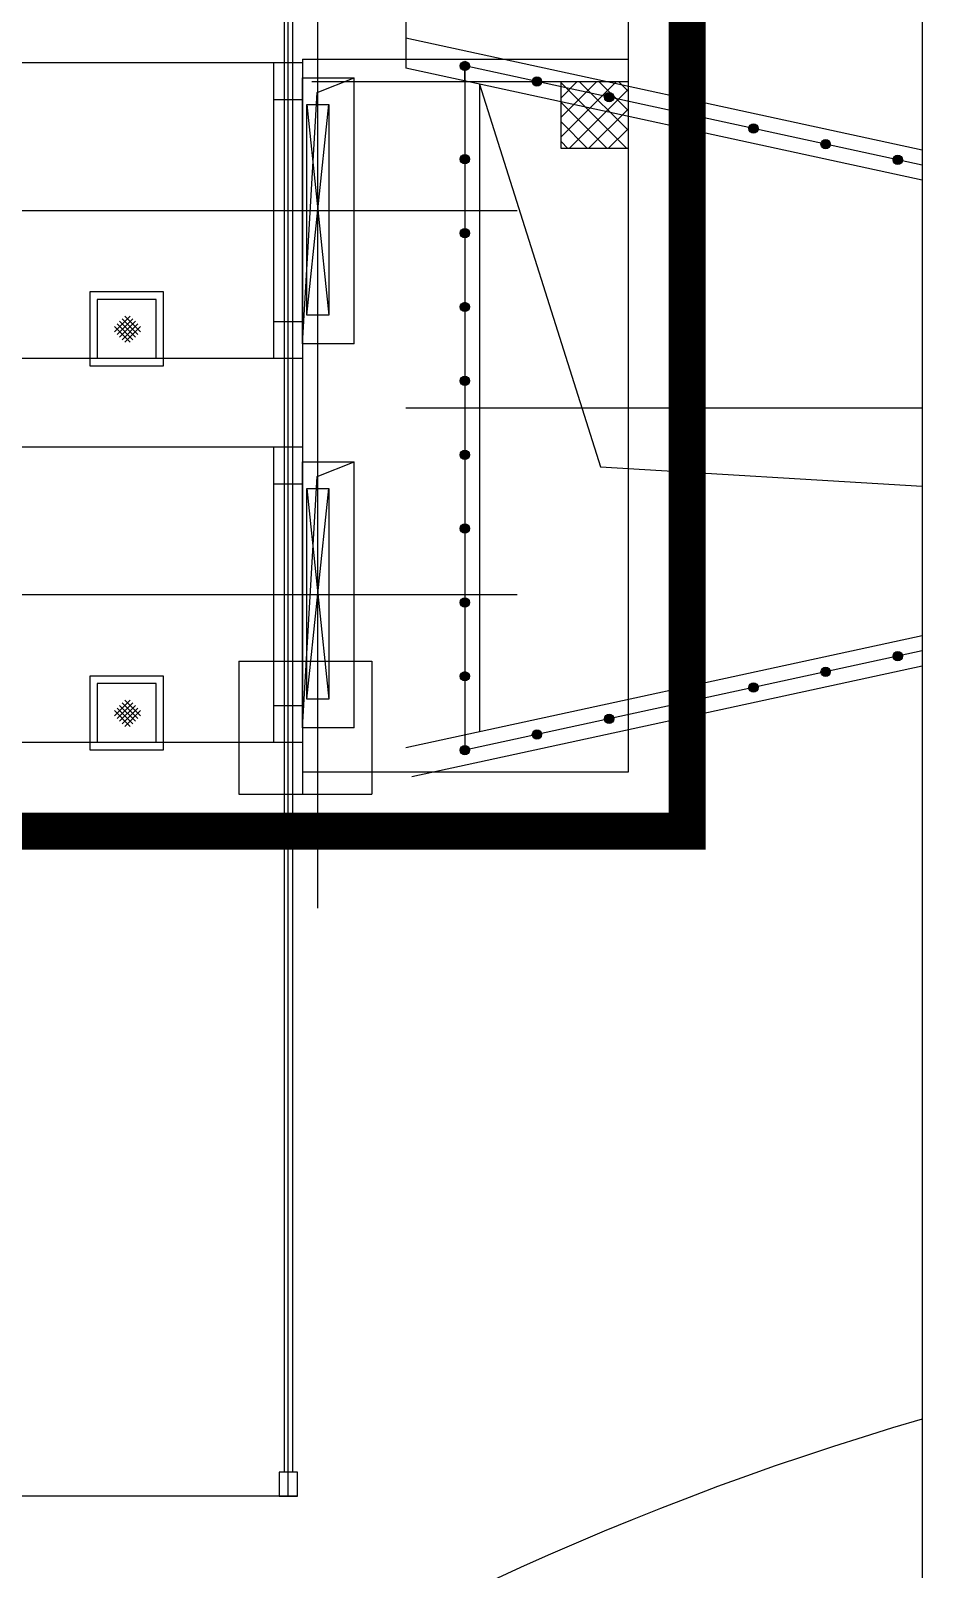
# Model space of a CAD drawing. Extents: x 93518 to 937116, y -359949 to 58022.
# Drawn here: x 694484 to 695080, y -117802 to -116773 of the extents above; entities that cross this region are included whole.
import ezdxf

# ---------------------------------------------------------------- set-up
doc = ezdxf.new("R2010")
doc.units = 0
doc.header["$LTSCALE"] = 1000
doc.header["$MEASUREMENT"] = 0
doc.layers.get('0').update_dxf_attribs({"color": 8, "linetype": 'CONTINUOUS'})
doc.layers.add('Z-本期建构筑物', color=8, linetype='CONTINUOUS')
doc.styles.add('HZ', font='geditxt.shx', dxfattribs={"width": 0.8, "bigfont": 'dxt.shx'})

# ---------------------------------------------------------------- blocks, each defined once
blk = doc.blocks.new('wq')
at = {"ltscale": 10}
for points in [[(3821.4617, 1705.9313, 1), (3821.3353, 1705.9313, 1)], [(3822.439, 1705.7195, 1), (3822.3126, 1705.7195, 1)], [(3823.4163, 1705.5076, 1), (3823.2899, 1705.5076, 1)], [(3824.3936, 1705.2957, 1), (3824.2672, 1705.2957, 1)], [(3825.3709, 1705.0839, 1), (3825.2445, 1705.0839, 1)], [(3826.3482, 1704.872, 1), (3826.2218, 1704.872, 1)], [(3821.3353, 1704.6689, 1), (3821.4617, 1704.6689, 1)], [(3827.3255, 1704.6602, 1), (3827.1991, 1704.6602, 1)], [(3821.3353, 1703.6689, 1), (3821.4617, 1703.6689, 1)], [(3821.3353, 1702.6689, 1), (3821.4617, 1702.6689, 1)], [(3821.3353, 1701.6689, 1), (3821.4617, 1701.6689, 1)], [(3821.3353, 1700.6689, 1), (3821.4617, 1700.6689, 1)], [(3821.3353, 1699.6689, 1), (3821.4617, 1699.6689, 1)], [(3821.3353, 1698.6689, 1), (3821.4617, 1698.6689, 1)], [(3827.1991, 1697.9401, 1), (3827.3255, 1697.9401, 1)], [(3821.3353, 1697.6689, 1), (3821.4617, 1697.6689, 1)], [(3826.2218, 1697.7282, 1), (3826.3482, 1697.7282, 1)], [(3825.2445, 1697.5163, 1), (3825.3709, 1697.5163, 1)], [(3824.2672, 1697.3045, 1), (3824.3936, 1697.3045, 1)], [(3823.2899, 1697.0926, 1), (3823.4163, 1697.0926, 1)], [(3822.3126, 1696.8808, 1), (3822.439, 1696.8808, 1)], [(3821.3353, 1696.6689, 1), (3821.4617, 1696.6689, 1)]]:
    blk.add_hatch(color=8, dxfattribs=at).paths.add_polyline_path(points)
at = {"color": 8, "ltscale": 10}
for p, q in [((3819.0083, 1686.572), (3819.0083, 1721.372)), ((3818.9521, 1721.0507), (3818.9521, 1686.8934)), ((3819.0656, 1721.0507), (3819.0656, 1686.8934)), ((3824.4085, 1695.572), (3824.4085, 1717.572)), ((3819.4085, 1694.5292), (3819.4085, 1717.1949)), ((3820.5985, 1707.1001, 0), (3820.5985, 1705.9001, 0)), ((3820.5985, 1707.1001, 0), (3820.5985, 1705.9001, 0)), ((3823.6085, 1707.172), (3823.6085, 1701.772)), ((3827.5926, 1704.7932, 0), (3820.5985, 1706.3094, 0)), ((3819.2002, 1706.022), (3819.2002, 1701.772)), ((3819.2002, 1706.022), (3819.2002, 1696.772)), ((3819.2002, 1706.022), (3823.6085, 1706.022)), ((3819.2002, 1705.972), (3801.9585, 1705.972)), ((3818.8085, 1705.972), (3818.8085, 1701.972)), ((3819.2002, 1705.772), (3819.9002, 1705.772)), ((3819.2002, 1702.172), (3819.2002, 1705.772)), ((3819.4002, 1705.572), (3819.9002, 1705.772)), ((3819.9002, 1702.172), (3819.9002, 1705.772)), ((3827.5926, 1704.3839, 0), (3820.5985, 1705.9001, 0)), ((3821.3985, 1705.7267, 0), (3821.3985, 1705.9313, 0)), ((3827.5926, 1704.5886, 0), (3821.3985, 1705.9313, 0)), ((3821.3985, 1705.7267, 0), (3821.3985, 1705.9313, 0)), ((3821.3985, 1705.8735, 0), (3821.3985, 1705.6689, 0)), ((3819.2002, 1702.172), (3819.4002, 1705.572)), ((3819.3285, 1705.722), (3823.6085, 1705.722)), ((3821.3985, 1705.7267, 0), (3821.3985, 1696.8735, 0)), ((3821.5985, 1705.6833, 0), (3821.5985, 1696.9169, 0)), ((3821.5985, 1705.6833, 0), (3823.2379, 1700.5049)), ((3823.4524, 1705.722), (3822.7016, 1704.9713)), ((3823.1872, 1705.722), (3822.7016, 1705.2365)), ((3822.922, 1705.722), (3822.7016, 1705.5017)), ((3822.7016, 1704.8144), (3822.7016, 1705.722)), ((3822.7016, 1705.722), (3823.6085, 1705.722)), ((3823.5906, 1704.8144), (3822.7016, 1705.7034)), ((3823.6085, 1705.613), (3822.8099, 1704.8144)), ((3823.6085, 1705.0617), (3822.9481, 1705.722)), ((3823.6085, 1705.3269), (3823.2133, 1705.722)), ((3823.6085, 1705.5921), (3823.4785, 1705.722)), ((3823.6085, 1705.722), (3823.6085, 1704.8144)), ((3819.2002, 1705.472), (3818.8085, 1705.472)), ((3819.2573, 1705.4092), (3819.5573, 1702.5577)), ((3819.2573, 1702.5577), (3819.5573, 1705.4092)), ((3819.2573, 1702.5577), (3819.2573, 1705.4092)), ((3819.2573, 1705.4092), (3819.5573, 1705.4092)), ((3819.5573, 1705.4092), (3819.5573, 1702.5577)), ((3823.3255, 1704.8144), (3822.7016, 1705.4382)), ((3819.2002, 1705.272), (3819.2002, 1702.5681)), ((3823.0603, 1704.8144), (3822.7016, 1705.1731)), ((3823.6085, 1705.3478), (3823.075, 1704.8144)), ((3823.6085, 1705.0827), (3823.3402, 1704.8144)), ((3821.3985, 1704.8735, 0), (3821.3985, 1704.6689, 0)), ((3822.7951, 1704.8144), (3822.7016, 1704.9079)), ((3823.6085, 1704.8144), (3822.7016, 1704.8144)), ((3823.6085, 1704.8175), (3823.6054, 1704.8144)), ((3822.1057, 1703.972), (3794.6089, 1703.972)), ((3821.3985, 1703.8735, 0), (3821.3985, 1703.6689, 0)), ((3817.3186, 1702.872), (3816.3186, 1702.872)), ((3816.3186, 1702.872), (3816.3186, 1701.872)), ((3817.3186, 1701.872), (3817.3186, 1702.872)), ((3821.3985, 1702.8735, 0), (3821.3985, 1702.6689, 0)), ((3817.2186, 1702.772), (3816.4186, 1702.772)), ((3816.4186, 1702.772), (3816.4186, 1701.972)), ((3817.2186, 1701.972), (3817.2186, 1702.772)), ((3816.6531, 1702.3321), (3816.8665, 1702.5456)), ((3816.6884, 1702.2967), (3816.9019, 1702.5102)), ((3816.9019, 1702.226), (3816.6884, 1702.4395)), ((3816.7238, 1702.2614), (3816.9372, 1702.4749)), ((3816.9372, 1702.2614), (3816.7238, 1702.4749)), ((3816.9726, 1702.2967), (3816.7591, 1702.5102)), ((3816.7591, 1702.226), (3816.9726, 1702.4395)), ((3817.0079, 1702.3321), (3816.7945, 1702.5456)), ((3818.8085, 1702.472), (3819.2002, 1702.472)), ((3819.5573, 1702.5577), (3819.2573, 1702.5577)), ((3816.8665, 1702.1907), (3816.6531, 1702.4041)), ((3816.7945, 1702.1907), (3817.0079, 1702.4041)), ((3819.9002, 1702.172), (3819.2002, 1702.172)), ((3819.2002, 1701.972), (3802.6085, 1701.972)), ((3816.3186, 1701.872), (3817.3186, 1701.872)), ((3821.3985, 1701.8735, 0), (3821.3985, 1701.6689, 0)), ((3819.2002, 1701.772), (3819.2002, 1696.072)), ((3823.6085, 1701.772), (3823.6085, 1696.372)), ((3824.4085, 1697.372), (3824.4085, 1701.4101)), ((3827.5926, 1701.3001, 0), (3820.5985, 1701.3001, 0)), ((3819.2002, 1700.772), (3802.6085, 1700.772)), ((3818.8085, 1700.772), (3818.8085, 1696.772)), ((3821.3985, 1700.8735, 0), (3821.3985, 1700.6689, 0)), ((3819.2002, 1700.572), (3819.9002, 1700.572)), ((3819.2002, 1696.972), (3819.2002, 1700.572)), ((3819.4002, 1700.372), (3819.9002, 1700.572)), ((3819.9002, 1696.972), (3819.9002, 1700.572)), ((3819.2002, 1696.972), (3819.4002, 1700.372)), ((3823.2379, 1700.5049), (3827.5926, 1700.2417)), ((3819.2002, 1700.272), (3818.8085, 1700.272)), ((3819.2573, 1697.3577), (3819.5573, 1700.2092)), ((3819.2573, 1697.3577), (3819.2573, 1700.2092)), ((3819.2573, 1700.2092), (3819.5573, 1700.2092)), ((3819.2585, 1700.2092), (3819.5573, 1697.3577)), ((3819.5573, 1700.2092), (3819.5573, 1697.3577)), ((3819.2002, 1700.072), (3819.2002, 1697.3681)), ((3821.3985, 1699.8735, 0), (3821.3985, 1699.6689, 0)), ((3822.1057, 1698.772), (3794.6089, 1698.772)), ((3821.3985, 1698.8735, 0), (3821.3985, 1698.6689, 0)), ((3827.5926, 1698.2156, 0), (3820.5985, 1696.7001, 0)), ((3818.3387, 1697.872), (3820.1387, 1697.872)), ((3818.3387, 1697.872), (3818.3387, 1696.072)), ((3820.1387, 1697.872), (3820.1387, 1696.072)), ((3827.5926, 1698.0117, 0), (3821.3985, 1696.6689, 0)), ((3821.3985, 1697.8735, 0), (3821.3985, 1697.6689, 0)), ((3817.3186, 1697.672), (3816.3186, 1697.672)), ((3816.3186, 1697.672), (3816.3186, 1696.672)), ((3817.3186, 1696.672), (3817.3186, 1697.672)), ((3827.5926, 1697.8063, 0), (3820.6832, 1696.3092, 0)), ((3817.2186, 1697.572), (3816.4186, 1697.572)), ((3816.4186, 1697.572), (3816.4186, 1696.772)), ((3817.2186, 1696.772), (3817.2186, 1697.572)), ((3816.6531, 1697.1321), (3816.8665, 1697.3456)), ((3816.6884, 1697.0967), (3816.9019, 1697.3102)), ((3816.9019, 1697.026), (3816.6884, 1697.2395)), ((3816.7238, 1697.0614), (3816.9372, 1697.2749)), ((3816.9372, 1697.0614), (3816.7238, 1697.2749)), ((3816.9726, 1697.0967), (3816.7591, 1697.3102)), ((3816.7591, 1697.026), (3816.9726, 1697.2395)), ((3817.0079, 1697.1321), (3816.7945, 1697.3456)), ((3818.8085, 1697.272), (3819.2002, 1697.272)), ((3819.5573, 1697.3577), (3819.2573, 1697.3577)), ((3816.8665, 1696.9907), (3816.6531, 1697.2041)), ((3816.7945, 1696.9907), (3817.0079, 1697.2041)), ((3819.9002, 1696.972), (3819.2002, 1696.972)), ((3821.3985, 1696.8735, 0), (3821.3985, 1696.6689, 0)), ((3823.6085, 1696.9797), (3823.6085, 1696.372)), ((3819.2002, 1696.772), (3802.6085, 1696.772)), ((3816.3186, 1696.672), (3817.3186, 1696.672)), ((3823.6085, 1696.372), (3819.2002, 1696.372)), ((3818.3387, 1696.072), (3820.1387, 1696.072)), ((3796.2785, 1695.572), (3824.4085, 1695.572)), ((3819.1312, 1686.8934), (3818.8854, 1686.8934)), ((3818.8854, 1686.8934), (3818.8854, 1686.572)), ((3819.1312, 1686.572), (3819.1312, 1686.8934)), ((3819.1312, 1686.572), (3796.2785, 1686.572)), ((3818.8854, 1686.572), (3819.1312, 1686.572))]:
    blk.add_line(p, q, dxfattribs=at)
at = {"color": 4}
blk.add_lwpolyline([(3669.988, 1760.9255), (3827.5926, 1760.9255), (3827.5926, 1609.2374), (3669.988, 1609.2374)], close=True, dxfattribs=at)
at = {"color": 8, "ltscale": 10, "const_width": 0.5}
blk.add_lwpolyline([(3796.2785, 1695.572), (3824.4085, 1695.572), (3824.4085, 1717.572), (3796.2785, 1717.572)], close=True, dxfattribs=at)
at = {"color": 8, "ltscale": 10}
for centre in [(3821.3985, 1705.9313, 0), (3822.3758, 1705.7195, 0), (3823.3531, 1705.5076, 0), (3824.3304, 1705.2957, 0), (3825.3077, 1705.0839, 0), (3826.285, 1704.872, 0), (3821.3985, 1704.6689, 0), (3827.2623, 1704.6602, 0), (3821.3985, 1703.6689, 0), (3821.3985, 1702.6689, 0), (3821.3985, 1701.6689, 0), (3821.3985, 1700.6689, 0), (3821.3985, 1699.6689, 0), (3821.3985, 1698.6689, 0), (3827.2623, 1697.9401, 0), (3821.3985, 1697.6689, 0), (3826.285, 1697.7282, 0), (3825.3077, 1697.5163, 0), (3824.3304, 1697.3045, 0), (3823.3531, 1697.0926, 0), (3822.3758, 1696.8808, 0), (3821.3985, 1696.6689, 0)]:
    blk.add_circle(centre, 0.0632, dxfattribs=at)
blk.add_arc((3838.7784, 1649), 40.199, 106.15653, 253.84347, dxfattribs=at)
at = {"color": 8, "style": 'HZ', "width": 0.8}
for p in [(3758.7668, 1735.8555), (3729.686, 1643.9264), (3799.3404, 1612.5855)]:
    blk.add_attdef('9.80', p, '', height=3.5, dxfattribs=at)

msp = doc.modelspace()

# ---------------------------------------------------------------- block references
at = {"layer": 'Z-本期建构筑物', "xscale": 49.42079999997804, "yscale": 49.42079999997804, "zscale": 49.42079999997804}
msp.add_blockref('wq', (505917.6, -201104.7), dxfattribs=at)

doc.saveas('drawing.dxf')
